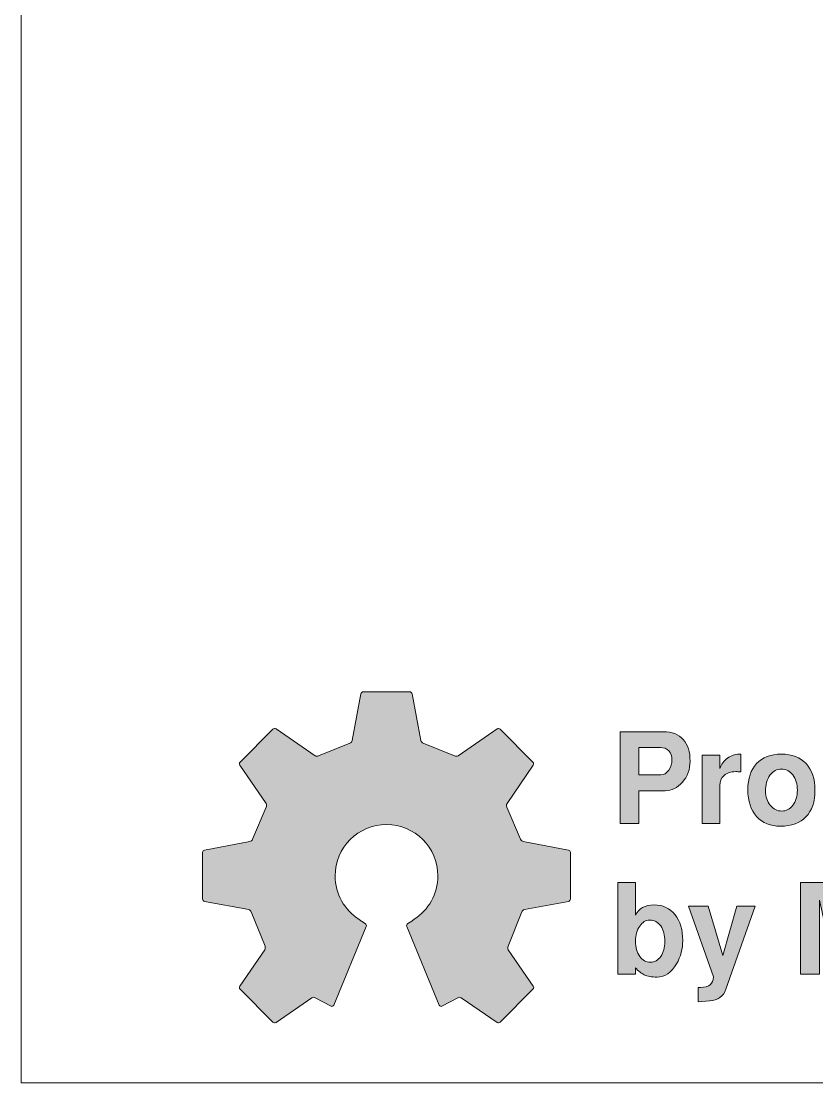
# Model space of a CAD drawing. Header units: inches. Extents: x 0.97 to 4.81, y -5.05 to -0.68.
# Drawn here: x 0.969 to 1.76, y -5.049 to -3.993 of the extents above; entities that cross this region are included whole.
import ezdxf

# ---------------------------------------------------------------- set-up
doc = ezdxf.new("R2010")
doc.units = ezdxf.units.IN
doc.header["$MEASUREMENT"] = 0
doc.layers.add('Layer 1', color=7, linetype='Continuous')

# ---------------------------------------------------------------- blocks, each defined once
blk = doc.blocks.new('block 12')
at = {"layer": 'Layer 1', "color": 7, "lineweight": 5, "true_color": 0xffffff}
blk.add_lwpolyline([(3.5495, -2.9378), (0.9695, -2.9378), (0.9695, -5.0489), (3.5495, -5.0489)], dxfattribs=at)
blk = doc.blocks.new('block 11')
at = {"layer": 'Layer 1'}
blk.add_blockref('block 12', (0, 0), dxfattribs=at)
blk = doc.blocks.new('block 32')
at = {"layer": 'Layer 1', "true_color": 0xed1f24}
h = blk.add_hatch(color=240, dxfattribs=at)
h.dxf.hatch_style = 2
edge = h.paths.add_edge_path()
edge.add_spline(control_points=[(1.5135, -4.8175), (1.5135, -4.8175), (1.4686, -4.8091), (1.4686, -4.8091), (1.4675, -4.8089), (1.4663, -4.8079), (1.4659, -4.8068), (1.4659, -4.8068), (1.4521, -4.7747), (1.4521, -4.7747), (1.4516, -4.7737), (1.4517, -4.7722), (1.4524, -4.7713), (1.4524, -4.7713), (1.4785, -4.7331), (1.4785, -4.7331), (1.4791, -4.7322), (1.479, -4.7308), (1.4782, -4.73), (1.4782, -4.73), (1.4456, -4.6974), (1.4456, -4.6974), (1.4448, -4.6966), (1.4434, -4.6964), (1.4425, -4.6971), (1.4425, -4.6971), (1.4037, -4.7237), (1.4037, -4.7237), (1.4028, -4.7243), (1.4012, -4.7244), (1.4002, -4.7239), (1.4002, -4.7239), (1.3691, -4.7112), (1.3691, -4.7112), (1.368, -4.7109), (1.367, -4.7097), (1.3668, -4.7086), (1.3668, -4.7086), (1.3581, -4.6621), (1.3581, -4.6621), (1.3579, -4.661), (1.3568, -4.6602), (1.3557, -4.6602), (1.3557, -4.6602), (1.3095, -4.6602), (1.3095, -4.6602), (1.3084, -4.6602), (1.3073, -4.661), (1.3071, -4.6621), (1.3071, -4.6621), (1.2985, -4.7086), (1.2985, -4.7086), (1.2983, -4.7097), (1.2972, -4.7109), (1.2962, -4.7112), (1.2962, -4.7112), (1.2651, -4.7239), (1.2651, -4.7239), (1.2641, -4.7244), (1.2625, -4.7243), (1.2616, -4.7237), (1.2616, -4.7237), (1.2228, -4.6971), (1.2228, -4.6971), (1.2219, -4.6964), (1.2205, -4.6966), (1.2197, -4.6974), (1.2197, -4.6974), (1.187, -4.73), (1.187, -4.73), (1.1862, -4.7308), (1.1861, -4.7322), (1.1867, -4.7331), (1.1867, -4.7331), (1.2129, -4.7713), (1.2129, -4.7713), (1.2135, -4.7722), (1.2136, -4.7737), (1.2131, -4.7747), (1.2131, -4.7747), (1.1993, -4.8068), (1.1993, -4.8068), (1.199, -4.8079), (1.1978, -4.8089), (1.1967, -4.8091), (1.1967, -4.8091), (1.1518, -4.8175), (1.1518, -4.8175), (1.1507, -4.8177), (1.1498, -4.8187), (1.1498, -4.8199), (1.1498, -4.8199), (1.1498, -4.8661), (1.1498, -4.8661), (1.1498, -4.8672), (1.1507, -4.8683), (1.1518, -4.8685), (1.1518, -4.8685), (1.1956, -4.8766), (1.1956, -4.8766), (1.1967, -4.8768), (1.1978, -4.8779), (1.1982, -4.8789), (1.1982, -4.8789), (1.2119, -4.9131), (1.2119, -4.9131), (1.2123, -4.9141), (1.2122, -4.9156), (1.2116, -4.9166), (1.2116, -4.9166), (1.1867, -4.9528), (1.1867, -4.9528), (1.1861, -4.9537), (1.1862, -4.9551), (1.187, -4.9559), (1.187, -4.9559), (1.2197, -4.9886), (1.2197, -4.9886), (1.2205, -4.9894), (1.2219, -4.9895), (1.2228, -4.9889), (1.2228, -4.9889), (1.2584, -4.9644), (1.2584, -4.9644), (1.2593, -4.9638), (1.2608, -4.9637), (1.2618, -4.9643), (1.2618, -4.9643), (1.2775, -4.9727), (1.2775, -4.9727), (1.2785, -4.9732), (1.2797, -4.9728), (1.2801, -4.9717), (1.2801, -4.9717), (1.3125, -4.8935), (1.3125, -4.8935), (1.3129, -4.8925), (1.3125, -4.8912), (1.3115, -4.8906), (1.3115, -4.8906), (1.3076, -4.8882), (1.3076, -4.8882), (1.3069, -4.8877), (1.3059, -4.887), (1.3051, -4.8863), (1.2909, -4.8772), (1.2815, -4.8613), (1.2815, -4.8432), (1.2815, -4.815), (1.3044, -4.7921), (1.3326, -4.7921), (1.3608, -4.7921), (1.3837, -4.815), (1.3837, -4.8432), (1.3837, -4.8613), (1.3743, -4.8772), (1.3601, -4.8863), (1.3594, -4.887), (1.3584, -4.8877), (1.3577, -4.8882), (1.3577, -4.8882), (1.3537, -4.8906), (1.3537, -4.8906), (1.3528, -4.8912), (1.3523, -4.8925), (1.3528, -4.8935), (1.3528, -4.8935), (1.3851, -4.9717), (1.3851, -4.9717), (1.3856, -4.9728), (1.3867, -4.9732), (1.3877, -4.9727), (1.3877, -4.9727), (1.4034, -4.9643), (1.4034, -4.9643), (1.4044, -4.9637), (1.4059, -4.9638), (1.4068, -4.9644), (1.4068, -4.9644), (1.4425, -4.9889), (1.4425, -4.9889), (1.4434, -4.9895), (1.4448, -4.9894), (1.4456, -4.9886), (1.4456, -4.9886), (1.4782, -4.9559), (1.4782, -4.9559), (1.479, -4.9551), (1.4792, -4.9537), (1.4785, -4.9528), (1.4785, -4.9528), (1.4536, -4.9166), (1.4536, -4.9166), (1.453, -4.9156), (1.4529, -4.9141), (1.4534, -4.9131), (1.4534, -4.9131), (1.4671, -4.8789), (1.4671, -4.8789), (1.4674, -4.8779), (1.4686, -4.8768), (1.4697, -4.8766), (1.4697, -4.8766), (1.5134, -4.8685), (1.5134, -4.8685), (1.5145, -4.8683), (1.5154, -4.8672), (1.5154, -4.8661), (1.5154, -4.8661), (1.5154, -4.8199), (1.5154, -4.8199), (1.5154, -4.8187), (1.5145, -4.8177), (1.5135, -4.8175)], knot_values=[0, 0, 0, 0, 0.013889, 0.013889, 0.013889, 0.027778, 0.027778, 0.027778, 0.041667, 0.041667, 0.041667, 0.055556, 0.055556, 0.055556, 0.069444, 0.069444, 0.069444, 0.083333, 0.083333, 0.083333, 0.097222, 0.097222, 0.097222, 0.111111, 0.111111, 0.111111, 0.125, 0.125, 0.125, 0.138889, 0.138889, 0.138889, 0.152778, 0.152778, 0.152778, 0.166667, 0.166667, 0.166667, 0.180556, 0.180556, 0.180556, 0.194444, 0.194444, 0.194444, 0.208333, 0.208333, 0.208333, 0.222222, 0.222222, 0.222222, 0.236111, 0.236111, 0.236111, 0.25, 0.25, 0.25, 0.263889, 0.263889, 0.263889, 0.277778, 0.277778, 0.277778, 0.291667, 0.291667, 0.291667, 0.305556, 0.305556, 0.305556, 0.319444, 0.319444, 0.319444, 0.333333, 0.333333, 0.333333, 0.347222, 0.347222, 0.347222, 0.361111, 0.361111, 0.361111, 0.375, 0.375, 0.375, 0.388889, 0.388889, 0.388889, 0.402778, 0.402778, 0.402778, 0.416667, 0.416667, 0.416667, 0.430556, 0.430556, 0.430556, 0.444444, 0.444444, 0.444444, 0.458333, 0.458333, 0.458333, 0.472222, 0.472222, 0.472222, 0.486111, 0.486111, 0.486111, 0.5, 0.5, 0.5, 0.513889, 0.513889, 0.513889, 0.527778, 0.527778, 0.527778, 0.541667, 0.541667, 0.541667, 0.555556, 0.555556, 0.555556, 0.569444, 0.569444, 0.569444, 0.583333, 0.583333, 0.583333, 0.597222, 0.597222, 0.597222, 0.611111, 0.611111, 0.611111, 0.625, 0.625, 0.625, 0.638889, 0.638889, 0.638889, 0.652778, 0.652778, 0.652778, 0.666667, 0.666667, 0.666667, 0.680556, 0.680556, 0.680556, 0.694444, 0.694444, 0.694444, 0.708333, 0.708333, 0.708333, 0.722222, 0.722222, 0.722222, 0.736111, 0.736111, 0.736111, 0.75, 0.75, 0.75, 0.763889, 0.763889, 0.763889, 0.777778, 0.777778, 0.777778, 0.791667, 0.791667, 0.791667, 0.805556, 0.805556, 0.805556, 0.819444, 0.819444, 0.819444, 0.833333, 0.833333, 0.833333, 0.847222, 0.847222, 0.847222, 0.861111, 0.861111, 0.861111, 0.875, 0.875, 0.875, 0.888889, 0.888889, 0.888889, 0.902778, 0.902778, 0.902778, 0.916667, 0.916667, 0.916667, 0.930556, 0.930556, 0.930556, 0.944444, 0.944444, 0.944444, 0.958333, 0.958333, 0.958333, 0.972222, 0.972222, 0.972222, 0.986111, 0.986111, 0.986111, 0.986111], degree=3, periodic=0)
edge.add_line((1.5135, -4.8175), (1.5135, -4.8175))
at = {"layer": 'Layer 1', "lineweight": 0}
blk.add_open_spline([(1.5135, -4.8175), (1.5135, -4.8175), (1.4686, -4.8091), (1.4686, -4.8091), (1.4675, -4.8089), (1.4663, -4.8079), (1.4659, -4.8068), (1.4659, -4.8068), (1.4521, -4.7747), (1.4521, -4.7747), (1.4516, -4.7737), (1.4517, -4.7722), (1.4524, -4.7713), (1.4524, -4.7713), (1.4785, -4.7331), (1.4785, -4.7331), (1.4791, -4.7322), (1.479, -4.7308), (1.4782, -4.73), (1.4782, -4.73), (1.4456, -4.6974), (1.4456, -4.6974), (1.4448, -4.6966), (1.4434, -4.6964), (1.4425, -4.6971), (1.4425, -4.6971), (1.4037, -4.7237), (1.4037, -4.7237), (1.4028, -4.7243), (1.4012, -4.7244), (1.4002, -4.7239), (1.4002, -4.7239), (1.3691, -4.7112), (1.3691, -4.7112), (1.368, -4.7109), (1.367, -4.7097), (1.3668, -4.7086), (1.3668, -4.7086), (1.3581, -4.6621), (1.3581, -4.6621), (1.3579, -4.661), (1.3568, -4.6602), (1.3557, -4.6602), (1.3557, -4.6602), (1.3095, -4.6602), (1.3095, -4.6602), (1.3084, -4.6602), (1.3073, -4.661), (1.3071, -4.6621), (1.3071, -4.6621), (1.2985, -4.7086), (1.2985, -4.7086), (1.2983, -4.7097), (1.2972, -4.7109), (1.2962, -4.7112), (1.2962, -4.7112), (1.2651, -4.7239), (1.2651, -4.7239), (1.2641, -4.7244), (1.2625, -4.7243), (1.2616, -4.7237), (1.2616, -4.7237), (1.2228, -4.6971), (1.2228, -4.6971), (1.2219, -4.6964), (1.2205, -4.6966), (1.2197, -4.6974), (1.2197, -4.6974), (1.187, -4.73), (1.187, -4.73), (1.1862, -4.7308), (1.1861, -4.7322), (1.1867, -4.7331), (1.1867, -4.7331), (1.2129, -4.7713), (1.2129, -4.7713), (1.2135, -4.7722), (1.2136, -4.7737), (1.2131, -4.7747), (1.2131, -4.7747), (1.1993, -4.8068), (1.1993, -4.8068), (1.199, -4.8079), (1.1978, -4.8089), (1.1967, -4.8091), (1.1967, -4.8091), (1.1518, -4.8175), (1.1518, -4.8175), (1.1507, -4.8177), (1.1498, -4.8187), (1.1498, -4.8199), (1.1498, -4.8199), (1.1498, -4.8661), (1.1498, -4.8661), (1.1498, -4.8672), (1.1507, -4.8683), (1.1518, -4.8685), (1.1518, -4.8685), (1.1956, -4.8766), (1.1956, -4.8766), (1.1967, -4.8768), (1.1978, -4.8779), (1.1982, -4.8789), (1.1982, -4.8789), (1.2119, -4.9131), (1.2119, -4.9131), (1.2123, -4.9141), (1.2122, -4.9156), (1.2116, -4.9166), (1.2116, -4.9166), (1.1867, -4.9528), (1.1867, -4.9528), (1.1861, -4.9537), (1.1862, -4.9551), (1.187, -4.9559), (1.187, -4.9559), (1.2197, -4.9886), (1.2197, -4.9886), (1.2205, -4.9894), (1.2219, -4.9895), (1.2228, -4.9889), (1.2228, -4.9889), (1.2584, -4.9644), (1.2584, -4.9644), (1.2593, -4.9638), (1.2608, -4.9637), (1.2618, -4.9643), (1.2618, -4.9643), (1.2775, -4.9727), (1.2775, -4.9727), (1.2785, -4.9732), (1.2797, -4.9728), (1.2801, -4.9717), (1.2801, -4.9717), (1.3125, -4.8935), (1.3125, -4.8935), (1.3129, -4.8925), (1.3125, -4.8912), (1.3115, -4.8906), (1.3115, -4.8906), (1.3076, -4.8882), (1.3076, -4.8882), (1.3069, -4.8877), (1.3059, -4.887), (1.3051, -4.8863), (1.2909, -4.8772), (1.2815, -4.8613), (1.2815, -4.8432), (1.2815, -4.815), (1.3044, -4.7921), (1.3326, -4.7921), (1.3608, -4.7921), (1.3837, -4.815), (1.3837, -4.8432), (1.3837, -4.8613), (1.3743, -4.8772), (1.3601, -4.8863), (1.3594, -4.887), (1.3584, -4.8877), (1.3577, -4.8882), (1.3577, -4.8882), (1.3537, -4.8906), (1.3537, -4.8906), (1.3528, -4.8912), (1.3523, -4.8925), (1.3528, -4.8935), (1.3528, -4.8935), (1.3851, -4.9717), (1.3851, -4.9717), (1.3856, -4.9728), (1.3867, -4.9732), (1.3877, -4.9727), (1.3877, -4.9727), (1.4034, -4.9643), (1.4034, -4.9643), (1.4044, -4.9637), (1.4059, -4.9638), (1.4068, -4.9644), (1.4068, -4.9644), (1.4425, -4.9889), (1.4425, -4.9889), (1.4434, -4.9895), (1.4448, -4.9894), (1.4456, -4.9886), (1.4456, -4.9886), (1.4782, -4.9559), (1.4782, -4.9559), (1.479, -4.9551), (1.4792, -4.9537), (1.4785, -4.9528), (1.4785, -4.9528), (1.4536, -4.9166), (1.4536, -4.9166), (1.453, -4.9156), (1.4529, -4.9141), (1.4534, -4.9131), (1.4534, -4.9131), (1.4671, -4.8789), (1.4671, -4.8789), (1.4674, -4.8779), (1.4686, -4.8768), (1.4697, -4.8766), (1.4697, -4.8766), (1.5134, -4.8685), (1.5134, -4.8685), (1.5145, -4.8683), (1.5154, -4.8672), (1.5154, -4.8661), (1.5154, -4.8661), (1.5154, -4.8199), (1.5154, -4.8199), (1.5154, -4.8187), (1.5145, -4.8177), (1.5135, -4.8175)], degree=3, knots=[0, 0, 0, 0, 1, 1, 1, 2, 2, 2, 3, 3, 3, 4, 4, 4, 5, 5, 5, 6, 6, 6, 7, 7, 7, 8, 8, 8, 9, 9, 9, 10, 10, 10, 11, 11, 11, 12, 12, 12, 13, 13, 13, 14, 14, 14, 15, 15, 15, 16, 16, 16, 17, 17, 17, 18, 18, 18, 19, 19, 19, 20, 20, 20, 21, 21, 21, 22, 22, 22, 23, 23, 23, 24, 24, 24, 25, 25, 25, 26, 26, 26, 27, 27, 27, 28, 28, 28, 29, 29, 29, 30, 30, 30, 31, 31, 31, 32, 32, 32, 33, 33, 33, 34, 34, 34, 35, 35, 35, 36, 36, 36, 37, 37, 37, 38, 38, 38, 39, 39, 39, 40, 40, 40, 41, 41, 41, 42, 42, 42, 43, 43, 43, 44, 44, 44, 45, 45, 45, 46, 46, 46, 47, 47, 47, 48, 48, 48, 49, 49, 49, 50, 50, 50, 51, 51, 51, 52, 52, 52, 53, 53, 53, 54, 54, 54, 55, 55, 55, 56, 56, 56, 57, 57, 57, 58, 58, 58, 59, 59, 59, 60, 60, 60, 61, 61, 61, 62, 62, 62, 63, 63, 63, 64, 64, 64, 65, 65, 65, 66, 66, 66, 67, 67, 67, 68, 68, 68, 69, 69, 69, 70, 70, 70, 71, 71, 71, 71], dxfattribs=at)
blk = doc.blocks.new('block 34')
at = {"layer": 'Layer 1', "true_color": 0xed1f24}
h = blk.add_hatch(color=240, dxfattribs=at)
h.dxf.hatch_style = 2
edge = h.paths.add_edge_path()
edge.add_spline(control_points=[(1.6344, -4.729), (1.6344, -4.7374), (1.6319, -4.7444), (1.6269, -4.75), (1.6219, -4.7556), (1.6161, -4.7585), (1.6096, -4.7585), (1.6096, -4.7585), (1.5835, -4.7585), (1.5835, -4.7585), (1.5835, -4.7585), (1.5835, -4.791), (1.5835, -4.791), (1.5835, -4.791), (1.5648, -4.791), (1.5648, -4.791), (1.5648, -4.791), (1.5648, -4.6998), (1.5648, -4.6998), (1.5648, -4.6998), (1.6076, -4.6998), (1.6076, -4.6998), (1.6165, -4.6998), (1.6231, -4.7024), (1.6276, -4.7076), (1.6321, -4.7128), (1.6344, -4.7199), (1.6344, -4.729)], knot_values=[0, 0, 0, 0, 1, 1, 1, 2, 2, 2, 3, 3, 3, 4, 4, 4, 5, 5, 5, 6, 6, 6, 7, 7, 7, 8, 8, 8, 9, 9, 9, 9], degree=3, periodic=1)
edge = h.paths.add_edge_path()
edge.add_spline(control_points=[(1.6163, -4.7278), (1.6163, -4.7241), (1.6153, -4.7211), (1.6133, -4.7188), (1.6113, -4.7166), (1.6085, -4.7155), (1.6049, -4.7155), (1.6049, -4.7155), (1.5835, -4.7155), (1.5835, -4.7155), (1.5835, -4.7155), (1.5835, -4.7428), (1.5835, -4.7428), (1.5835, -4.7428), (1.6054, -4.7428), (1.6054, -4.7428), (1.6084, -4.7428), (1.611, -4.7412), (1.6131, -4.738), (1.6152, -4.735), (1.6163, -4.7316), (1.6163, -4.7278)], knot_values=[0, 0, 0, 0, 1, 1, 1, 2, 2, 2, 3, 3, 3, 4, 4, 4, 5, 5, 5, 6, 6, 6, 7, 7, 7, 7], degree=3, periodic=1)
h = blk.add_hatch(color=240, dxfattribs=at)
h.dxf.hatch_style = 2
edge = h.paths.add_edge_path()
edge.add_spline(control_points=[(1.6849, -4.7398), (1.6826, -4.7396), (1.6809, -4.7395), (1.6798, -4.7395), (1.6749, -4.7395), (1.671, -4.7408), (1.6682, -4.7434), (1.6654, -4.746), (1.664, -4.7493), (1.664, -4.7533), (1.664, -4.7533), (1.664, -4.791), (1.664, -4.791), (1.664, -4.791), (1.6465, -4.791), (1.6465, -4.791), (1.6465, -4.791), (1.6465, -4.7232), (1.6465, -4.7232), (1.6465, -4.7232), (1.664, -4.7232), (1.664, -4.7232), (1.664, -4.7232), (1.664, -4.7363), (1.664, -4.7363), (1.6653, -4.7323), (1.6678, -4.729), (1.6715, -4.7262), (1.6753, -4.7235), (1.679, -4.7221), (1.6828, -4.7221), (1.6832, -4.7221), (1.6839, -4.7222), (1.6849, -4.7223), (1.6849, -4.7223), (1.6849, -4.7398), (1.6849, -4.7398)], knot_values=[0, 0, 0, 0, 1, 1, 1, 2, 2, 2, 3, 3, 3, 4, 4, 4, 5, 5, 5, 6, 6, 6, 7, 7, 7, 8, 8, 8, 9, 9, 9, 10, 10, 10, 11, 11, 11, 12, 12, 12, 12], degree=3, periodic=1)
h = blk.add_hatch(color=240, dxfattribs=at)
h.dxf.hatch_style = 2
edge = h.paths.add_edge_path()
edge.add_spline(control_points=[(1.7585, -4.758), (1.7585, -4.7694), (1.7555, -4.7782), (1.7496, -4.7845), (1.7436, -4.7907), (1.7352, -4.7938), (1.7244, -4.7938), (1.7143, -4.7938), (1.7064, -4.7906), (1.7005, -4.7841), (1.6947, -4.7776), (1.6918, -4.7687), (1.6918, -4.7575), (1.6918, -4.7464), (1.6947, -4.7377), (1.7005, -4.7315), (1.7064, -4.7252), (1.7146, -4.7221), (1.7251, -4.7221), (1.7356, -4.7221), (1.7438, -4.7253), (1.7497, -4.7316), (1.7556, -4.7379), (1.7585, -4.7467), (1.7585, -4.758)], knot_values=[0, 0, 0, 0, 1, 1, 1, 2, 2, 2, 3, 3, 3, 4, 4, 4, 5, 5, 5, 6, 6, 6, 7, 7, 7, 8, 8, 8, 8], degree=3, periodic=1)
edge = h.paths.add_edge_path()
edge.add_spline(control_points=[(1.741, -4.758), (1.741, -4.7518), (1.7395, -4.7467), (1.7365, -4.7428), (1.7335, -4.7389), (1.7297, -4.737), (1.7251, -4.737), (1.7206, -4.737), (1.7168, -4.739), (1.7138, -4.7432), (1.7109, -4.7473), (1.7094, -4.7527), (1.7094, -4.7591), (1.7094, -4.7645), (1.711, -4.7692), (1.7141, -4.773), (1.7172, -4.7768), (1.721, -4.7787), (1.7254, -4.7787), (1.73, -4.7787), (1.7337, -4.7768), (1.7366, -4.7729), (1.7396, -4.7691), (1.741, -4.7641), (1.741, -4.758)], knot_values=[0, 0, 0, 0, 1, 1, 1, 2, 2, 2, 3, 3, 3, 4, 4, 4, 5, 5, 5, 6, 6, 6, 7, 7, 7, 8, 8, 8, 8], degree=3, periodic=1)
h = blk.add_hatch(color=240, dxfattribs=at)
h.dxf.hatch_style = 2
edge = h.paths.add_edge_path()
edge.add_spline(control_points=[(1.6271, -4.9075), (1.6271, -4.9156), (1.6251, -4.9233), (1.621, -4.9306), (1.616, -4.9394), (1.6095, -4.9438), (1.6015, -4.9438), (1.5964, -4.9438), (1.5921, -4.9431), (1.5888, -4.9416), (1.5859, -4.9402), (1.583, -4.9378), (1.5801, -4.9345), (1.5801, -4.9345), (1.5801, -4.941), (1.5801, -4.941), (1.5801, -4.941), (1.5626, -4.941), (1.5626, -4.941), (1.5626, -4.941), (1.5626, -4.8498), (1.5626, -4.8498), (1.5626, -4.8498), (1.5801, -4.8498), (1.5801, -4.8498), (1.5801, -4.8498), (1.5801, -4.8822), (1.5801, -4.8822), (1.5834, -4.8755), (1.5896, -4.8721), (1.5986, -4.8721), (1.6074, -4.8721), (1.6143, -4.8753), (1.6195, -4.8818), (1.6246, -4.8883), (1.6271, -4.8969), (1.6271, -4.9075)], knot_values=[0, 0, 0, 0, 1, 1, 1, 2, 2, 2, 3, 3, 3, 4, 4, 4, 5, 5, 5, 6, 6, 6, 7, 7, 7, 8, 8, 8, 9, 9, 9, 10, 10, 10, 11, 11, 11, 12, 12, 12, 12], degree=3, periodic=1)
edge = h.paths.add_edge_path()
edge.add_spline(control_points=[(1.6093, -4.9085), (1.6093, -4.902), (1.6079, -4.8969), (1.6052, -4.893), (1.6024, -4.8891), (1.5988, -4.8872), (1.5943, -4.8872), (1.5904, -4.8872), (1.5871, -4.8892), (1.5843, -4.8931), (1.5815, -4.8971), (1.5801, -4.9021), (1.5801, -4.9081), (1.5801, -4.9143), (1.5815, -4.9193), (1.5843, -4.9232), (1.587, -4.9271), (1.5906, -4.9291), (1.595, -4.9291), (1.5992, -4.9291), (1.6026, -4.9271), (1.6053, -4.9233), (1.6079, -4.9194), (1.6093, -4.9145), (1.6093, -4.9085)], knot_values=[0, 0, 0, 0, 1, 1, 1, 2, 2, 2, 3, 3, 3, 4, 4, 4, 5, 5, 5, 6, 6, 6, 7, 7, 7, 8, 8, 8, 8], degree=3, periodic=1)
h = blk.add_hatch(color=240, dxfattribs=at)
h.dxf.hatch_style = 2
h.paths.add_polyline_path([(1.8329, -4.941), (1.8142, -4.941), (1.8142, -4.867), (1.7979, -4.941), (1.7792, -4.941), (1.7629, -4.8673), (1.7629, -4.941), (1.7442, -4.941), (1.7442, -4.8498), (1.7716, -4.8498), (1.7885, -4.9196), (1.8056, -4.8498), (1.8329, -4.8498)])
h = blk.add_hatch(color=240, dxfattribs=at)
h.dxf.hatch_style = 2
edge = h.paths.add_edge_path()
edge.add_spline(control_points=[(1.699, -4.8732), (1.699, -4.8732), (1.67, -4.956), (1.67, -4.956), (1.6675, -4.963), (1.6621, -4.9669), (1.6538, -4.9676), (1.6538, -4.9676), (1.6423, -4.9685), (1.6423, -4.9685), (1.6423, -4.9685), (1.6423, -4.9541), (1.6423, -4.9541), (1.6423, -4.9541), (1.6449, -4.9541), (1.6449, -4.9541), (1.6533, -4.9541), (1.6575, -4.9506), (1.6575, -4.9436), (1.6575, -4.9436), (1.6329, -4.8732), (1.6329, -4.8732), (1.6329, -4.8732), (1.6523, -4.8732), (1.6523, -4.8732), (1.6523, -4.8732), (1.6669, -4.9223), (1.6669, -4.9223), (1.6669, -4.9223), (1.681, -4.8732), (1.681, -4.8732), (1.681, -4.8732), (1.699, -4.8732), (1.699, -4.8732)], knot_values=[0, 0, 0, 0, 1, 1, 1, 2, 2, 2, 3, 3, 3, 4, 4, 4, 5, 5, 5, 6, 6, 6, 7, 7, 7, 8, 8, 8, 9, 9, 9, 10, 10, 10, 11, 11, 11, 11], degree=3, periodic=1)
at = {"layer": 'Layer 1', "lineweight": 0}
blk.add_lwpolyline([(1.8329, -4.941), (1.8142, -4.941), (1.8142, -4.867), (1.7979, -4.941), (1.7792, -4.941), (1.7629, -4.8673), (1.7629, -4.941), (1.7442, -4.941), (1.7442, -4.8498), (1.7716, -4.8498), (1.7885, -4.9196), (1.8056, -4.8498), (1.8329, -4.8498), (1.8329, -4.941)], dxfattribs=at)
for points, knots in [([(1.6344, -4.729), (1.6344, -4.7374), (1.6319, -4.7444), (1.6269, -4.75), (1.6219, -4.7556), (1.6161, -4.7585), (1.6096, -4.7585), (1.6096, -4.7585), (1.5835, -4.7585), (1.5835, -4.7585), (1.5835, -4.7585), (1.5835, -4.791), (1.5835, -4.791), (1.5835, -4.791), (1.5648, -4.791), (1.5648, -4.791), (1.5648, -4.791), (1.5648, -4.6998), (1.5648, -4.6998), (1.5648, -4.6998), (1.6076, -4.6998), (1.6076, -4.6998), (1.6165, -4.6998), (1.6231, -4.7024), (1.6276, -4.7076), (1.6321, -4.7128), (1.6344, -4.7199), (1.6344, -4.729)], [0, 0, 0, 0, 1, 1, 1, 2, 2, 2, 3, 3, 3, 4, 4, 4, 5, 5, 5, 6, 6, 6, 7, 7, 7, 8, 8, 8, 9, 9, 9, 9]), ([(1.6163, -4.7278), (1.6163, -4.7241), (1.6153, -4.7211), (1.6133, -4.7188), (1.6113, -4.7166), (1.6085, -4.7155), (1.6049, -4.7155), (1.6049, -4.7155), (1.5835, -4.7155), (1.5835, -4.7155), (1.5835, -4.7155), (1.5835, -4.7428), (1.5835, -4.7428), (1.5835, -4.7428), (1.6054, -4.7428), (1.6054, -4.7428), (1.6084, -4.7428), (1.611, -4.7412), (1.6131, -4.738), (1.6152, -4.735), (1.6163, -4.7316), (1.6163, -4.7278)], [0, 0, 0, 0, 1, 1, 1, 2, 2, 2, 3, 3, 3, 4, 4, 4, 5, 5, 5, 6, 6, 6, 7, 7, 7, 7]), ([(1.6849, -4.7398), (1.6826, -4.7396), (1.6809, -4.7395), (1.6798, -4.7395), (1.6749, -4.7395), (1.671, -4.7408), (1.6682, -4.7434), (1.6654, -4.746), (1.664, -4.7493), (1.664, -4.7533), (1.664, -4.7533), (1.664, -4.791), (1.664, -4.791), (1.664, -4.791), (1.6465, -4.791), (1.6465, -4.791), (1.6465, -4.791), (1.6465, -4.7232), (1.6465, -4.7232), (1.6465, -4.7232), (1.664, -4.7232), (1.664, -4.7232), (1.664, -4.7232), (1.664, -4.7363), (1.664, -4.7363), (1.6653, -4.7323), (1.6678, -4.729), (1.6715, -4.7262), (1.6753, -4.7235), (1.679, -4.7221), (1.6828, -4.7221), (1.6832, -4.7221), (1.6839, -4.7222), (1.6849, -4.7223), (1.6849, -4.7223), (1.6849, -4.7398), (1.6849, -4.7398)], [0, 0, 0, 0, 1, 1, 1, 2, 2, 2, 3, 3, 3, 4, 4, 4, 5, 5, 5, 6, 6, 6, 7, 7, 7, 8, 8, 8, 9, 9, 9, 10, 10, 10, 11, 11, 11, 12, 12, 12, 12]), ([(1.7585, -4.758), (1.7585, -4.7694), (1.7555, -4.7782), (1.7496, -4.7845), (1.7436, -4.7907), (1.7352, -4.7938), (1.7244, -4.7938), (1.7143, -4.7938), (1.7064, -4.7906), (1.7005, -4.7841), (1.6947, -4.7776), (1.6918, -4.7687), (1.6918, -4.7575), (1.6918, -4.7464), (1.6947, -4.7377), (1.7005, -4.7315), (1.7064, -4.7252), (1.7146, -4.7221), (1.7251, -4.7221), (1.7356, -4.7221), (1.7438, -4.7253), (1.7497, -4.7316), (1.7556, -4.7379), (1.7585, -4.7467), (1.7585, -4.758)], [0, 0, 0, 0, 1, 1, 1, 2, 2, 2, 3, 3, 3, 4, 4, 4, 5, 5, 5, 6, 6, 6, 7, 7, 7, 8, 8, 8, 8]), ([(1.741, -4.758), (1.741, -4.7518), (1.7395, -4.7467), (1.7365, -4.7428), (1.7335, -4.7389), (1.7297, -4.737), (1.7251, -4.737), (1.7206, -4.737), (1.7168, -4.739), (1.7138, -4.7432), (1.7109, -4.7473), (1.7094, -4.7527), (1.7094, -4.7591), (1.7094, -4.7645), (1.711, -4.7692), (1.7141, -4.773), (1.7172, -4.7768), (1.721, -4.7787), (1.7254, -4.7787), (1.73, -4.7787), (1.7337, -4.7768), (1.7366, -4.7729), (1.7396, -4.7691), (1.741, -4.7641), (1.741, -4.758)], [0, 0, 0, 0, 1, 1, 1, 2, 2, 2, 3, 3, 3, 4, 4, 4, 5, 5, 5, 6, 6, 6, 7, 7, 7, 8, 8, 8, 8]), ([(1.6271, -4.9075), (1.6271, -4.9156), (1.6251, -4.9233), (1.621, -4.9306), (1.616, -4.9394), (1.6095, -4.9438), (1.6015, -4.9438), (1.5964, -4.9438), (1.5921, -4.9431), (1.5888, -4.9416), (1.5859, -4.9402), (1.583, -4.9378), (1.5801, -4.9345), (1.5801, -4.9345), (1.5801, -4.941), (1.5801, -4.941), (1.5801, -4.941), (1.5626, -4.941), (1.5626, -4.941), (1.5626, -4.941), (1.5626, -4.8498), (1.5626, -4.8498), (1.5626, -4.8498), (1.5801, -4.8498), (1.5801, -4.8498), (1.5801, -4.8498), (1.5801, -4.8822), (1.5801, -4.8822), (1.5834, -4.8755), (1.5896, -4.8721), (1.5986, -4.8721), (1.6074, -4.8721), (1.6143, -4.8753), (1.6195, -4.8818), (1.6246, -4.8883), (1.6271, -4.8969), (1.6271, -4.9075)], [0, 0, 0, 0, 1, 1, 1, 2, 2, 2, 3, 3, 3, 4, 4, 4, 5, 5, 5, 6, 6, 6, 7, 7, 7, 8, 8, 8, 9, 9, 9, 10, 10, 10, 11, 11, 11, 12, 12, 12, 12]), ([(1.699, -4.8732), (1.699, -4.8732), (1.67, -4.956), (1.67, -4.956), (1.6675, -4.963), (1.6621, -4.9669), (1.6538, -4.9676), (1.6538, -4.9676), (1.6423, -4.9685), (1.6423, -4.9685), (1.6423, -4.9685), (1.6423, -4.9541), (1.6423, -4.9541), (1.6423, -4.9541), (1.6449, -4.9541), (1.6449, -4.9541), (1.6533, -4.9541), (1.6575, -4.9506), (1.6575, -4.9436), (1.6575, -4.9436), (1.6329, -4.8732), (1.6329, -4.8732), (1.6329, -4.8732), (1.6523, -4.8732), (1.6523, -4.8732), (1.6523, -4.8732), (1.6669, -4.9223), (1.6669, -4.9223), (1.6669, -4.9223), (1.681, -4.8732), (1.681, -4.8732), (1.681, -4.8732), (1.699, -4.8732), (1.699, -4.8732)], [0, 0, 0, 0, 1, 1, 1, 2, 2, 2, 3, 3, 3, 4, 4, 4, 5, 5, 5, 6, 6, 6, 7, 7, 7, 8, 8, 8, 9, 9, 9, 10, 10, 10, 11, 11, 11, 11]), ([(1.6093, -4.9085), (1.6093, -4.902), (1.6079, -4.8969), (1.6052, -4.893), (1.6024, -4.8891), (1.5988, -4.8872), (1.5943, -4.8872), (1.5904, -4.8872), (1.5871, -4.8892), (1.5843, -4.8931), (1.5815, -4.8971), (1.5801, -4.9021), (1.5801, -4.9081), (1.5801, -4.9143), (1.5815, -4.9193), (1.5843, -4.9232), (1.587, -4.9271), (1.5906, -4.9291), (1.595, -4.9291), (1.5992, -4.9291), (1.6026, -4.9271), (1.6053, -4.9233), (1.6079, -4.9194), (1.6093, -4.9145), (1.6093, -4.9085)], [0, 0, 0, 0, 1, 1, 1, 2, 2, 2, 3, 3, 3, 4, 4, 4, 5, 5, 5, 6, 6, 6, 7, 7, 7, 8, 8, 8, 8])]:
    blk.add_open_spline(points, degree=3, knots=knots, dxfattribs=at)
blk = doc.blocks.new('block 33')
at = {"layer": 'Layer 1'}
blk.add_blockref('block 34', (0, 0), dxfattribs=at)
blk = doc.blocks.new('block 31')
at = {"layer": 'Layer 1'}
for name in ['block 32', 'block 33']:
    blk.add_blockref(name, (0, 0), dxfattribs=at)

msp = doc.modelspace()

# ---------------------------------------------------------------- block references
at = {"layer": 'Layer 1'}
for name in ['block 11', 'block 31']:
    msp.add_blockref(name, (0, 0), dxfattribs=at)

doc.saveas('drawing.dxf')
